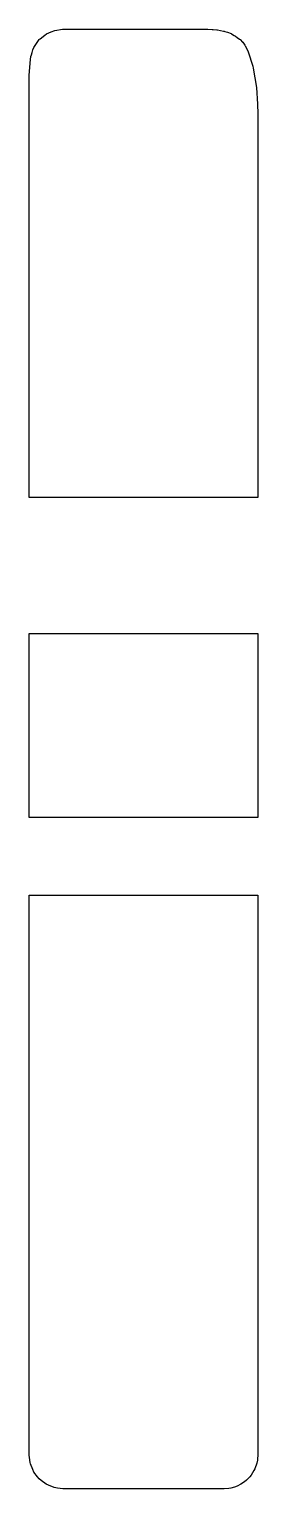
# Model space of a CAD drawing. Header units: metres. Extents: x 2.4 to 16, y -16 to 70.9.
import ezdxf

# ---------------------------------------------------------------- set-up
doc = ezdxf.new("R2010")
doc.units = ezdxf.units.M

msp = doc.modelspace()

# ---------------------------------------------------------------- linework, layer by layer
for p, q in [((3.045, 70.364), (3.324, 70.575)), ((3.324, 70.575), (3.423, 70.651)), ((3.423, 70.651), (3.703, 70.766)), ((3.703, 70.766), (3.919, 70.855)), ((3.919, 70.855), (4.386, 70.928)), ((4.386, 70.928), (4.4, 70.929)), ((4.4, 70.929), (4.519, 70.929)), ((4.519, 70.929), (13, 70.929)), ((13, 70.929), (13.009, 70.929)), ((13.009, 70.929), (13.028, 70.929)), ((13.028, 70.929), (13.287, 70.919)), ((13.287, 70.919), (13.353, 70.914)), ((13.353, 70.914), (13.556, 70.897)), ((13.556, 70.897), (13.585, 70.894)), ((13.585, 70.894), (13.598, 70.892)), ((13.598, 70.892), (13.786, 70.857)), ((13.786, 70.857), (13.964, 70.821)), ((13.964, 70.821), (14.004, 70.81)), ((14.004, 70.81), (14.046, 70.798)), ((14.046, 70.798), (14.205, 70.744)), ((14.205, 70.744), (14.419, 70.663)), ((14.419, 70.663), (14.424, 70.66)), ((14.424, 70.66), (14.433, 70.656)), ((14.433, 70.656), (14.599, 70.562)), ((14.599, 70.562), (14.677, 70.514)), ((14.677, 70.514), (14.775, 70.444)), ((14.775, 70.444), (14.908, 70.341)), ((2.566, 69.542), (2.621, 69.695)), ((2.621, 69.695), (2.674, 69.84)), ((2.674, 69.84), (2.787, 70.009)), ((2.787, 70.009), (2.992, 70.317)), ((2.992, 70.317), (3.007, 70.33)), ((3.007, 70.33), (3.045, 70.364)), ((14.908, 70.341), (14.947, 70.307)), ((14.947, 70.307), (15.093, 70.165)), ((15.093, 70.165), (15.106, 70.15)), ((15.106, 70.15), (15.109, 70.147)), ((15.109, 70.147), (15.233, 69.975)), ((15.233, 69.975), (15.257, 69.937)), ((15.257, 69.937), (15.388, 69.684)), ((15.388, 69.684), (15.424, 69.582)), ((15.424, 69.582), (15.696, 68.722)), ((2.406, 68.185), (2.468, 69.127)), ((2.468, 69.127), (2.505, 69.303)), ((2.505, 69.303), (2.526, 69.396)), ((2.526, 69.396), (2.566, 69.542)), ((15.696, 68.722), (15.717, 68.617)), ((2.4, 68.092), (2.406, 68.185)), ((2.4, 67.555), (2.4, 68.092)), ((15.717, 68.617), (15.92, 67.463)), ((2.4, 51.922), (2.4, 67.555)), ((15.92, 67.463), (15.975, 66.466)), ((15.975, 66.466), (15.991, 66.262)), ((15.991, 66.262), (16, 66.092)), ((16, 66.092), (16, 65.135)), ((16, 66.092), (16, 66.092)), ((16, 65.135), (16, 61.385)), ((16, 61.385), (16, 49.5)), ((2.4, 49.5), (2.4, 51.922)), ((2.4, 47.534), (2.4, 49.5)), ((16, 49.5), (16, 47.534)), ((2.4, 43.602), (2.4, 47.534)), ((16, 47.534), (16, 43.602)), ((2.4, 43.346), (2.4, 43.602)), ((16, 43.602), (16, 43.039)), ((2.4, 43.039), (2.4, 43.346)), ((3.283, 43.039), (2.4, 43.039)), ((16, 43.039), (3.283, 43.039)), ((2.4, 34.691), (2.4, 34.941)), ((2.4, 34.941), (15.117, 34.941)), ((15.117, 34.941), (16, 34.941)), ((16, 34.941), (16, 34.379)), ((16, 34.941), (16, 34.941)), ((2.4, 34.379), (2.4, 34.691)), ((2.4, 30.56), (2.4, 34.379)), ((16, 34.379), (16, 28.013)), ((2.4, 28.013), (2.4, 30.56)), ((2.4, 26.183), (2.4, 28.013)), ((16, 28.013), (16, 23.987)), ((2.4, 23.987), (2.4, 26.183)), ((8.723, 23.987), (2.4, 23.987)), ((16, 23.987), (8.723, 23.987)), ((2.4, 17.563), (2.4, 19.353)), ((2.4, 19.353), (9.677, 19.353)), ((9.677, 19.353), (16, 19.353)), ((16, 19.353), (16, 15.326)), ((2.4, 15.326), (2.4, 17.563)), ((2.4, 13.585), (2.4, 15.326)), ((16, 15.326), (16, 13.585)), ((2.4, 10.702), (2.4, 13.585)), ((16, 13.585), (16, 8.534)), ((2.4, 8.967), (2.4, 10.702)), ((2.4, 6.038), (2.4, 8.967)), ((16, 8.534), (16, 7.174)), ((16, 7.174), (16, -9.038)), ((2.4, 5.889), (2.4, 6.038)), ((2.4, 2.261), (2.4, 5.889)), ((2.4, 2.042), (2.4, 2.261)), ((2.4, 1.841), (2.4, 2.042)), ((2.4, 1.674), (2.4, 1.841)), ((2.4, -8.193), (2.4, 1.674)), ((2.4, -8.528), (2.4, -8.193)), ((2.4, -8.782), (2.4, -8.528)), ((2.4, -13.981), (2.4, -8.782)), ((16, -9.038), (16, -11.803)), ((16, -11.803), (16, -11.962)), ((16, -11.962), (16, -12.135)), ((16, -12.135), (16, -12.309)), ((16, -12.309), (16, -12.45)), ((16, -12.45), (16, -12.584)), ((16, -12.584), (16, -12.75)), ((16, -12.75), (16, -12.878)), ((16, -12.878), (16, -13.026)), ((16, -13.026), (16, -13.148)), ((16, -13.148), (16, -14)), ((16, -13.148), (16, -13.148)), ((2.4, -14), (2.4, -13.981)), ((2.408, -14.135), (2.4, -14)), ((2.458, -14.441), (2.408, -14.135)), ((2.468, -14.518), (2.458, -14.441)), ((2.609, -14.857), (2.468, -14.518)), ((15.941, -14.479), (15.821, -14.81)), ((15.975, -14.293), (15.941, -14.479)), ((15.981, -14.262), (15.975, -14.293)), ((15.987, -14.216), (15.981, -14.262)), ((16, -14), (15.987, -14.216)), ((2.668, -15), (2.609, -14.857)), ((2.892, -15.292), (2.668, -15)), ((2.986, -15.414), (2.892, -15.292)), ((3.109, -15.508), (2.986, -15.414)), ((3.401, -15.733), (3.109, -15.508)), ((15.218, -15.578), (14.998, -15.733)), ((15.331, -15.491), (15.218, -15.578)), ((15.526, -15.289), (15.331, -15.491)), ((15.605, -15.186), (15.526, -15.289)), ((15.775, -14.919), (15.605, -15.186)), ((15.821, -14.81), (15.775, -14.919)), ((3.544, -15.792), (3.401, -15.733)), ((3.882, -15.932), (3.544, -15.792)), ((4.087, -15.959), (3.882, -15.932)), ((4.249, -15.985), (4.087, -15.959)), ((4.4, -16), (4.249, -15.985)), ((12.252, -16), (4.4, -16)), ((14, -16), (12.252, -16)), ((14.275, -15.977), (14, -16)), ((14.395, -15.958), (14.275, -15.977)), ((14.621, -15.9), (14.395, -15.958)), ((14.775, -15.836), (14.621, -15.9)), ((14.998, -15.733), (14.775, -15.836))]:
    msp.add_line(p, q)

doc.saveas('drawing.dxf')
